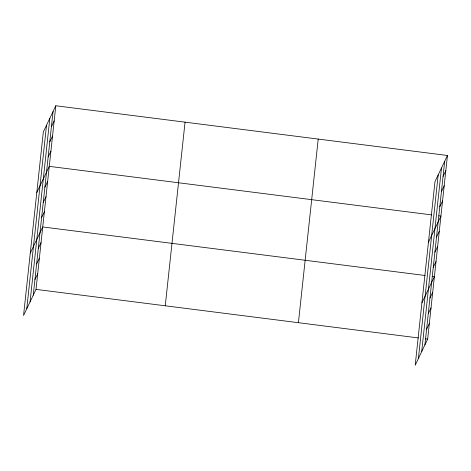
<?xml version="1.0" encoding="UTF-8"?>
<svg xmlns="http://www.w3.org/2000/svg" width="471" height="471" viewBox="0 0 471 471"><rect width="100%" height="100%" fill="white"/><g stroke="black" fill="none" stroke-linecap="round" stroke-linejoin="round"><path stroke-width="0.71" d="M26.753 308.805L46.541 125.174M30.056 301.882L49.844 118.25M33.258 295.17L53.046 111.539M55.802 105.757L43.338 131.886L23.55 315.517L36.014 289.388L55.802 105.757L447.45 155.483L427.662 339.114L415.198 365.243L434.986 181.612L447.45 155.483M165.256 305.797L185.05 122.166M298.42 322.7L318.208 139.069M418.401 358.531L438.189 174.9M421.698 351.607L441.492 167.976M424.901 344.89L444.695 161.259M51.416 126.687L54.171 120.906M49.785 141.836L52.54 136.054M48.148 156.984L50.909 151.203M36.809 192.486L49.272 166.351L431.689 214.906M44.886 187.281L47.642 181.506M43.25 202.436L46.011 196.654M41.619 217.584L44.374 211.803M30.279 253.086L42.743 226.951L425.16 275.506M38.304 248.341L41.059 242.559M36.62 263.948L39.381 258.167M34.942 279.556L37.698 273.781M443.058 176.413L445.819 170.632M441.427 191.562L444.182 185.78M439.796 206.71L442.552 200.929M428.457 242.212L440.921 216.077L438.789 215.806M436.529 237.007L439.284 231.226M434.898 252.156L437.653 246.38M433.267 267.31L436.022 261.529M421.922 302.812L434.392 276.677L432.26 276.406M429.952 298.066L432.708 292.285M428.269 313.674L431.024 307.893M426.585 329.282L429.34 323.5M36.014 289.388L418.431 337.937M425.531 338.843L427.662 339.114"/></g></svg>
